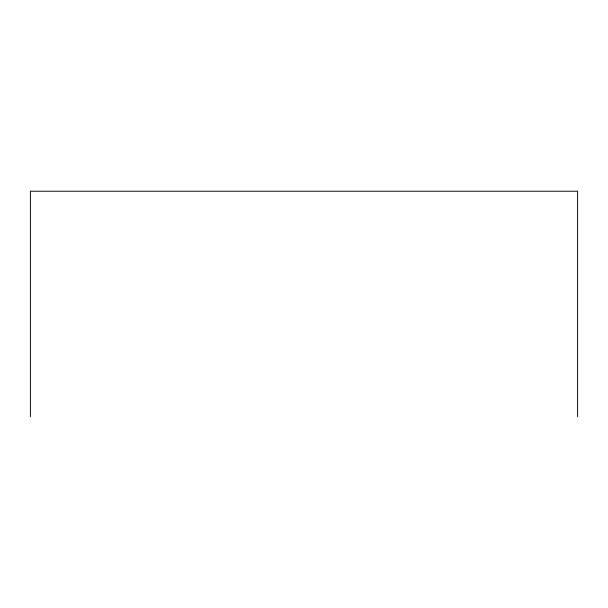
<?xml version="1.0" encoding="UTF-8"?>
<svg xmlns="http://www.w3.org/2000/svg" width="608" height="608" viewBox="0 0 608 608"><rect width="100%" height="100%" fill="white"/><g stroke="black" fill="none" stroke-linecap="round" stroke-linejoin="round"><path stroke-width="0.91" d="M577.6 416.769L577.6 191.231L30.4 191.231L30.4 416.769"/></g></svg>
